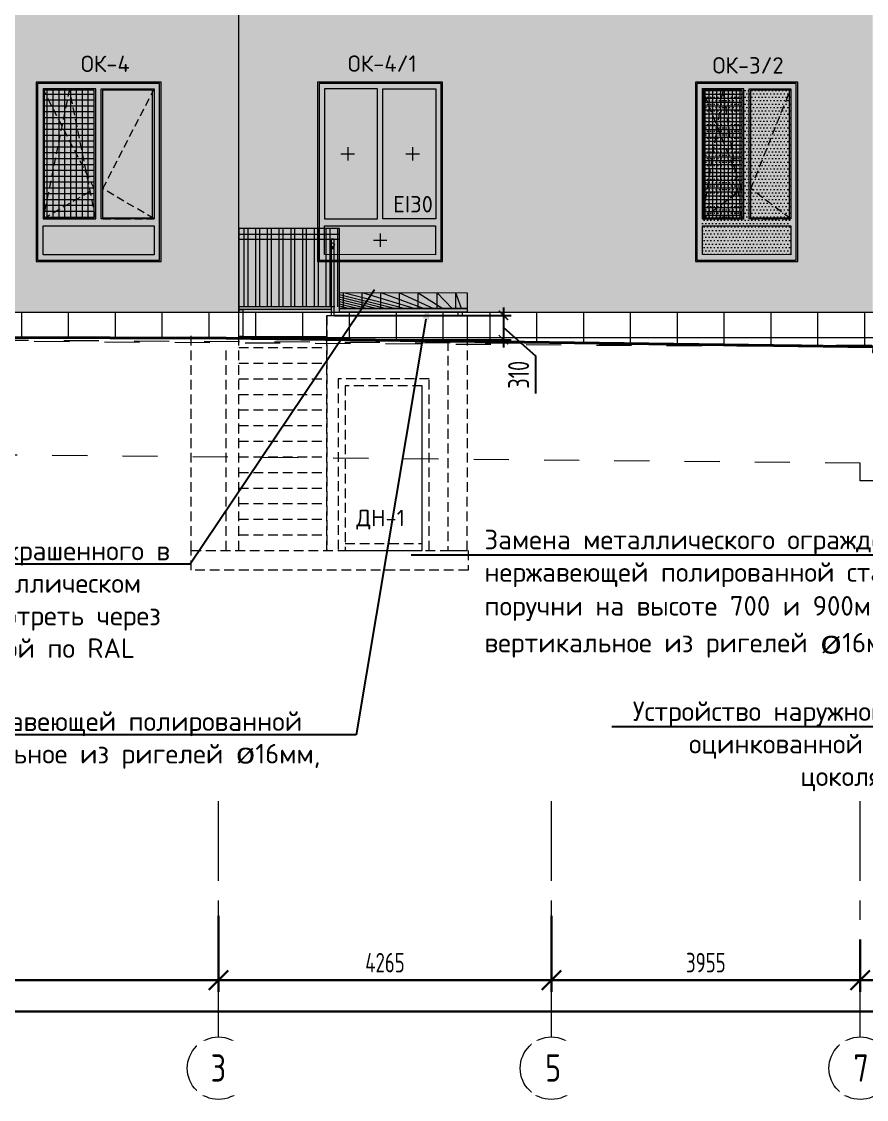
# Model space of a CAD drawing. Header units: millimetres. Extents: x -136099598 to 9192475, y 0 to 779331.
# Drawn here: x -339555 to -328732, y 278721 to 292529 of the extents above; entities that cross this region are included whole.
import ezdxf
from ezdxf import colors
from ezdxf.entities.mleader import LeaderData, LeaderLine
from ezdxf.math import Vec2, Vec3

# ---------------------------------------------------------------- set-up
doc = ezdxf.new("R2010")
doc.units = ezdxf.units.MM
doc.header["$MEASUREMENT"] = 0
for name, pattern in [('01_base$0$DASHED2', [0.375, 0.25, -0.125]), ('ADSK_Скрыто', [6, 3, -3]), ('ADSK_Штриховая_ш2 п1', [3, 2, -1]), ('CENTER', [2, 1.25, -0.25, 0.25, -0.25])]:
    doc.linetypes.add(name, pattern=pattern)
doc.layers.get('0').update_dxf_attribs({"color": 250, "lineweight": 9})
for name, color, linetype, lineweight, true_color in [('!_Окно_00_Штрих_Стекло', 7, 'Continuous', 0, 0x737373), ('RAL 000 80 00', 7, 'Continuous', 0, 0xb9b8b6), ('RAL 7016', 7, 'Continuous', 0, 0x383e42), ('RAL 90 10', 7, 'Continuous', 0, 0xf1ece1)]:
    doc.layers.add(name, color=color, linetype=linetype, lineweight=lineweight, true_color=true_color)
for name, color, linetype, lineweight in [('!_Цоколь', 7, 'Continuous', 0), ('_Скрыто_', 7, 'ADSK_Скрыто', 9), ('АР-Выноски', 5, 'Continuous', 5), ('АР_Оси', 193, 'Continuous', 9), ('АР_Оси размеры', 164, 'Continuous', 9), ('АР_тонкая линия', 250, 'Continuous', 0), ('Ограждение', 250, 'Continuous', 9), ('Подвал', 250, 'ADSK_Штриховая_ш2 п1', 30), ('пунктир', 251, 'Continuous', 13), ('СТЕНЫ кирпич ЛИДЕР', 250, 'Continuous', 15)]:
    doc.layers.add(name, color=color, linetype=linetype, lineweight=lineweight)
for name, color, linetype in [('PDF _0', 7, 'Continuous'), ('PDF _PDF _0', 7, 'Continuous'), ('PDF _Текст', 7, 'Continuous')]:
    doc.layers.add(name, color=color, linetype=linetype)
doc.styles.add('ICOCPEUR', font='isocpeur.ttf')
doc.styles.add('ISOCPEUR', font='isocpeur.ttf', dxfattribs={"width": 0.7})
doc.styles.add('PDF ISOCPEUR', font='isocpeur.ttf')
doc.styles.add('ГОСТ 2.304', font='isocpeur.ttf', dxfattribs={"width": 0.7})
doc.dimstyles.new('R_100', dxfattribs={"dimtxt": 270, "dimasz": 120, "dimexe": 100, "dimexo": 100, "dimgap": 80, "dimtad": 1, "dimdec": 0, "dimrnd": 5, "dimzin": 0, "dimdsep": 46, "dimtxsty": 'ISOCPEUR', "dimblk": 'ARCHTICK', "dimcen": 100, "dimdle": 100, "dimclrd": 256, "dimclre": 256, "dimclrt": 256, "dimadec": 0, "dimazin": 0, "dimtfac": 2, "dimtdec": 0, "dimtofl": 0, "dimtmove": 1, "dimatfit": 3, "dimfxl": 1, "dimtvp": 3, "dimtfill": 1, "dimtolj": 1, "dimtzin": 0, "dimarcsym": 0})
doc.dimstyles.new('СПДС', dxfattribs={"dimscale": 100, "dimtxt": 2.5, "dimasz": 2.5, "dimexe": 1.5, "dimexo": 0, "dimgap": 1, "dimtad": 1, "dimdec": 0, "dimrnd": 1, "dimtxsty": 'ГОСТ 2.304', "dimblk": 'OBLIQUE', "dimcen": 2.5, "dimdle": 1.5, "dimadec": 0, "dimazin": 2, "dimtfac": 0.75, "dimtdec": 0, "dimtmove": 1, "dimatfit": 3, "dimfxl": 1, "dimtolj": 1, "dimarcsym": 1})
pattern_1 = [(90, (541247.052279662, -119.9999999999943), (-600, 1.13686837721616e-13), []), (180, (541247.052279662, -119.9999999999943), (-1.70530256582424e-13, -600), [])]

# ---------------------------------------------------------------- blocks, each defined once
blk = doc.blocks.new('_Oblique')
at = {"color": 0, "linetype": 'ByBlock', "lineweight": -2}
blk.add_line((-0.5, -0.5), (0.5, 0.5), dxfattribs=at)
blk = doc.blocks.new('*D314')
at = {"layer": 'АР_Оси размеры', "color": 0, "lineweight": -2, "ltscale": 100, "transparency": 16777216}
for p, q in [((-333842.0095184791, 54970.8634712093), (-333842.0095184791, 53997.08115282306)), ((-340492.0095184791, 54557.02649850887), (-340492.0095184791, 53997.08115282306)), ((-340642.0095184791, 54147.08115282306), (-333692.0095184791, 54147.08115282306))]:
    blk.add_line(p, q, dxfattribs=at)
at = {"layer": 'АР_Оси размеры', "color": 0, "lineweight": -2, "ltscale": 100, "transparency": 16777216, "xscale": 250, "yscale": 250, "zscale": 250, "rotation": 180}
blk.add_blockref('_Oblique', (-340492.0095184791, 54147.08115282306), dxfattribs=at)
at = {"layer": 'АР_Оси размеры', "color": 0, "lineweight": -2, "ltscale": 100, "transparency": 16777216, "xscale": 250, "yscale": 250, "zscale": 250}
blk.add_blockref('_Oblique', (-333842.0095184791, 54147.08115282306), dxfattribs=at)
at = {"layer": 'АР_Оси размеры', "color": 0, "ltscale": 100, "transparency": 16777216, "insert": (-337167.0095184791, 54372.08115282306), "char_height": 250, "attachment_point": 5, "style": 'ГОСТ 2.304'}
blk.add_mtext('\\A1;6650', dxfattribs=at)
blk = doc.blocks.new('*D315')
at = {"layer": 'АР_Оси размеры', "color": 0, "lineweight": -2, "ltscale": 100, "transparency": 16777216}
for p, q in [((-333842.0095184791, 54970.8634712093), (-333842.0095184791, 53997.08115282306)), ((-329577.0095184791, 54970.8634712093), (-329577.0095184791, 53997.08115282306)), ((-333992.0095184791, 54147.08115282306), (-329427.0095184791, 54147.08115282306))]:
    blk.add_line(p, q, dxfattribs=at)
at = {"layer": 'АР_Оси размеры', "color": 0, "lineweight": -2, "ltscale": 100, "transparency": 16777216, "xscale": 250, "yscale": 250, "zscale": 250, "rotation": 180}
blk.add_blockref('_Oblique', (-333842.0095184791, 54147.08115282306), dxfattribs=at)
at = {"layer": 'АР_Оси размеры', "color": 0, "lineweight": -2, "ltscale": 100, "transparency": 16777216, "xscale": 250, "yscale": 250, "zscale": 250}
blk.add_blockref('_Oblique', (-329577.0095184791, 54147.08115282306), dxfattribs=at)
at = {"layer": 'АР_Оси размеры', "color": 0, "ltscale": 100, "transparency": 16777216, "insert": (-331709.5095184791, 54372.08115282306), "char_height": 250, "attachment_point": 5, "style": 'ГОСТ 2.304'}
blk.add_mtext('\\A1;4265', dxfattribs=at)
blk = doc.blocks.new('*D316')
at = {"layer": 'АР_Оси размеры', "color": 0, "lineweight": -2, "ltscale": 100, "transparency": 16777216}
for p, q in [((-329577.0095184791, 54970.8634712093), (-329577.0095184791, 53997.08115282306)), ((-325622.0095184791, 54670.12579708104), (-325622.0095184791, 53997.08115282306)), ((-329727.0095184791, 54147.08115282306), (-325472.0095184791, 54147.08115282306))]:
    blk.add_line(p, q, dxfattribs=at)
at = {"layer": 'АР_Оси размеры', "color": 0, "lineweight": -2, "ltscale": 100, "transparency": 16777216, "xscale": 250, "yscale": 250, "zscale": 250, "rotation": 180}
blk.add_blockref('_Oblique', (-329577.0095184791, 54147.08115282306), dxfattribs=at)
at = {"layer": 'АР_Оси размеры', "color": 0, "lineweight": -2, "ltscale": 100, "transparency": 16777216, "xscale": 250, "yscale": 250, "zscale": 250}
blk.add_blockref('_Oblique', (-325622.0095184791, 54147.08115282306), dxfattribs=at)
at = {"layer": 'АР_Оси размеры', "color": 0, "ltscale": 100, "transparency": 16777216, "insert": (-327599.5095184791, 54372.08115282306), "char_height": 250, "attachment_point": 5, "style": 'ГОСТ 2.304'}
blk.add_mtext('\\A1;3955', dxfattribs=at)
blk = doc.blocks.new('*D317')
at = {"layer": 'АР_Оси размеры', "color": 0, "lineweight": -2, "ltscale": 100, "transparency": 16777216}
for p, q in [((-321167.009518479, 54988.85928139859), (-321167.009518479, 53997.08115282306)), ((-325622.0095184791, 54670.12579708104), (-325622.0095184791, 53997.08115282306)), ((-325772.0095184791, 54147.08115282306), (-321017.009518479, 54147.08115282306))]:
    blk.add_line(p, q, dxfattribs=at)
at = {"layer": 'АР_Оси размеры', "color": 0, "lineweight": -2, "ltscale": 100, "transparency": 16777216, "xscale": 250, "yscale": 250, "zscale": 250, "rotation": 180}
blk.add_blockref('_Oblique', (-325622.0095184791, 54147.08115282306), dxfattribs=at)
at = {"layer": 'АР_Оси размеры', "color": 0, "lineweight": -2, "ltscale": 100, "transparency": 16777216, "xscale": 250, "yscale": 250, "zscale": 250}
blk.add_blockref('_Oblique', (-321167.009518479, 54147.08115282306), dxfattribs=at)
at = {"layer": 'АР_Оси размеры', "color": 0, "ltscale": 100, "transparency": 16777216, "insert": (-323394.5095184791, 54372.08115282306), "char_height": 250, "attachment_point": 5, "style": 'ГОСТ 2.304'}
blk.add_mtext('\\A1;4455', dxfattribs=at)
blk = doc.blocks.new('*D325')
at = {"layer": 'АР_Оси размеры', "color": 0, "lineweight": -2, "ltscale": 100, "transparency": 16777216}
for p, q in [((-346742.0095184791, 53419.41078697075), (-346742.0095184791, 53895)), ((-278327.0095184791, 53419.41078697075), (-278327.0095184791, 53895)), ((-346892.0095184791, 53745), (-278177.0095184791, 53745))]:
    blk.add_line(p, q, dxfattribs=at)
at = {"layer": 'АР_Оси размеры', "color": 0, "lineweight": -2, "ltscale": 100, "transparency": 16777216, "xscale": 250, "yscale": 250, "zscale": 250, "rotation": 180}
blk.add_blockref('_Oblique', (-346742.0095184791, 53745), dxfattribs=at)
at = {"layer": 'АР_Оси размеры', "color": 0, "lineweight": -2, "ltscale": 100, "transparency": 16777216, "xscale": 250, "yscale": 250, "zscale": 250}
blk.add_blockref('_Oblique', (-278327.0095184791, 53745), dxfattribs=at)
at = {"layer": 'АР_Оси размеры', "color": 0, "ltscale": 100, "transparency": 16777216, "insert": (-312534.5095184791, 53970), "char_height": 250, "attachment_point": 5, "style": 'ГОСТ 2.304'}
blk.add_mtext('\\A1;68415', dxfattribs=at)
blk = doc.blocks.new('A$Cbb492947')
at = {"layer": '!_Окно_00_Штрих_Стекло'}
h = blk.add_hatch(color=256, dxfattribs=at)
h.dxf.hatch_style = 1
h.set_gradient(color1=(70, 92, 124), color2=(219, 225, 235), name='CURVED')
h.paths.add_polyline_path([(1492.596321599558, 89.00270338060545), (1492.596321599558, 2213.26939832367), (90.0008705163055, 2212.255993676427), (90.00087051630544, 87.98929873336238)])
at = {"layer": 'PDF _PDF _0', "lineweight": 0, "true_color": 0x636466}
h = blk.add_hatch(dxfattribs=at)
h.set_pattern_fill('ANSI37', color=251, scale=600, angle=135)
h.set_pattern_definition([(180, (0, 0), (-7.105427357601002e-15, -75), []), (270, (0, 0), (75, -1.4210854715202e-14), [])])
h.paths.add_polyline_path([(745.785901600495, 564.367503027077), (745.785901600495, 2196.819007847347), (105, 2195.805603200104), (105, 563.3540983798339)])
at = {"layer": 'RAL 7016'}
h = blk.add_hatch(color=256, dxfattribs=at)
h.dxf.hatch_style = 1
h.paths.add_polyline_path([(1601.510507199913, 2300.805603200104), (0, 2300.805603200104), (0, 0), (1601.510507199913, 0)])
h.paths.add_polyline_path([(851.810419999063, 2195.805603200105), (1492.596321599558, 2195.805603200105), (1492.596321599558, 564.367503027077), (851.810419999063, 563.3540983798339)], flags=16)
h.paths.add_polyline_path([(745.785901600495, 2195.805603200105), (745.785901600495, 564.367503027077), (105.0080364551634, 563.3540983798337), (104.9919635448366, 2195.87837618453)], flags=16)
h.paths.add_polyline_path([(1511.502587020813, 459.4483360000886), (1511.519297894976, 87.98922437573245), (90.01169981785807, 87.98929873336245), (89.98917069844737, 459.4483360000886)], flags=16)
at = {"layer": 'PDF _0', "linetype": 'ADSK_Штриховая_ш2 п1', "lineweight": 0, "ltscale": 50}
for points in [[(765.7859016004951, 552.2503896376193), (427.3500436004251, 2212.762696000049), (88.91418926464394, 548.4238148743752), (745.785901600495, 935.0000000000003), (88.91418560035527, 2212.762696000049)], [(855.7246055994183, 548.4238148743752), (1114.160463599488, 548.4238148743752), (1512.596317935269, 548.4238148743752), (855.7246055994183, 935.0000000000003), (1512.596321599558, 2212.762696000049)]]:
    blk.add_lwpolyline(points, dxfattribs=at)
at = {"layer": 'PDF _PDF _0', "lineweight": 0}
for points in [[(0, 0), (1601.510507199913, 0), (1601.510507199913, 2300.805603200104), (0, 2300.805603200104)], [(20, 20), (1581.510507199913, 20), (1581.510507199913, 2280.805603200104), (20, 2280.805603200104)], [(88.91418560035527, 548.4238148743752), (765.785901600495, 548.4238148743752), (765.785901600495, 2212.762696000049), (88.91418560035527, 2212.762696000049)], [(1512.596321599558, 548.4238148743752), (835.7246055994183, 548.4238148743752), (835.7246055994183, 2212.762696000049), (1512.596321599558, 2212.762696000049)], [(105, 563.3540983798339), (745.785901600495, 564.367503027077), (745.7859016004948, 2195.805603200105), (105, 2195.805603200104)], [(851.810419999063, 563.3540983798339), (1492.596321599558, 564.367503027077), (1492.596321599558, 2195.805603200105), (851.810419999063, 2195.805603200104)], [(1511.509636683608, 87.9892731999862), (90.00087051630544, 87.98929873336245), (90, 459.4483360000886), (1511.512248232524, 459.4483360000886)]]:
    blk.add_lwpolyline(points, close=True, dxfattribs=at)
at = {"layer": 'PDF _Текст', "lineweight": 0, "insert": (574, 2429), "char_height": 209.9930287715913, "attachment_point": 7, "style": 'PDF ISOCPEUR'}
blk.add_mtext('ОК-4', dxfattribs=at)
blk = doc.blocks.new('A$C3f7f453c')
at = {"layer": '!_Окно_00_Штрих_Стекло'}
h = blk.add_hatch(color=256, dxfattribs=at)
h.dxf.hatch_style = 1
h.set_gradient(color1=(70, 92, 124), color2=(219, 225, 235), name='CURVED')
h.paths.add_polyline_path([(1223.414515148907, 2196.621320007194), (89.73237914970377, 2195.805603200162), (88.09599205100676, 89.38145074836211), (1221.778128050209, 90.19716755545232)])
h = blk.add_hatch()
h.set_pattern_fill('DOTS', color=256, scale=700)
h.set_pattern_definition([(0, (189944.5, -282001.9999999786), (21.875, 43.75), [0, -43.75])])
h.paths.add_polyline_path([(1222.571582212899, 2213.578412807081), (88.91418560035527, 2212.762696000049), (87.2175395419763, 89.38359443895752), (1220.87493615452, 90.19931124604773)])
at = {"layer": 'PDF _PDF _0', "lineweight": 0, "true_color": 0x636466}
h = blk.add_hatch(dxfattribs=at)
h.set_pattern_fill('ANSI37', color=251, scale=400, angle=135)
h.set_pattern_definition([(180, (218351.5064139409, -518452.4199076004), (-3.552713678800501e-15, -50), []), (270, (218351.5064139409, -518452.4199076004), (50, -1.06581410364015e-14), [])])
h.paths.add_polyline_path([(600.813689141738, 564.3675598258269), (600.785901600495, 2196.819007847342), (105, 2195.805603200104), (105.027787541243, 563.3541551785893)])
at = {"layer": 'RAL 7016'}
h = blk.add_hatch(color=256, dxfattribs=at)
h.dxf.hatch_style = 1
h.paths.add_polyline_path([(1311.510507199913, 2300.805603200104), (0, 2300.805603200104), (0, 0), (1311.510507199913, 0)])
h.paths.add_polyline_path([(706.5796793646878, 2195.805238283181), (1207.365580965183, 2196.45715298201), (1207.875794880762, 564.0883693593787), (707.0898932802666, 563.436454660492)], flags=16)
h.paths.add_polyline_path([(600.7537557798496, 2196.457851492567), (600.8466301839217, 564.1506789157283), (105.0768014937639, 563.5712036077166), (104.9839270896628, 2195.878376184555)], flags=16)
h.paths.add_polyline_path([(1221.510942458059, 458.4429726001108), (1221.510942458059, 88.78001549257897), (90.00043525814544, 90.79074229259277), (90.00043525814544, 460.4536994001246)], flags=16)
at = {"layer": 'PDF _0', "linetype": 'ADSK_Штриховая_ш2 п1', "lineweight": 0, "ltscale": 50}
for points in [[(600.785901600495, 548.4238148743752), (354.8500436004251, 2212.762696000049), (88.91418926464394, 548.4238148743752), (600.785901600495, 935), (88.91418560035527, 2212.762696000049)], [(710.7246055994183, 548.4238148743752), (969.1604635994881, 548.4238148743752), (1222.596317935269, 548.4238148743752), (710.7246055994183, 935), (1222.596321599558, 2212.762696000049)]]:
    blk.add_lwpolyline(points, dxfattribs=at)
at = {"layer": 'PDF _PDF _0', "lineweight": 0}
for points in [[(0, 0), (1311.510507199913, 0), (1311.510507199913, 2300.805603200104), (0, 2300.805603200104)], [(20, 17.99304506136104), (1291.510507199913, 17.99304506136104), (1291.510507199913, 2280.805603200104), (20, 2280.805603200104)], [(88.91418560035527, 548.4238148743752), (620.785901600495, 548.4238148743752), (620.785901600495, 2212.762696000049), (88.91418560035527, 2212.762696000049)], [(1222.596321599558, 548.4238148743752), (690.7246055994183, 548.4238148743752), (690.7246055994183, 2212.762696000049), (1222.596321599558, 2212.762696000049)], [(105, 563.3540983798448), (600.785901600495, 564.3675030270824), (600.785901600495, 2196.819007847342), (105, 2195.805603200104)], [(706.810419999063, 563.3540983798448), (1207.596321599558, 564.1698151868768), (1207.596321599558, 2196.621320007194), (706.810419999063, 2195.805603200104)], [(1221.509636683622, 87.77465209260117), (90.00087051631999, 91.79610569262877), (90, 459.4483360000886), (1221.512248232524, 459.4483360000886)]]:
    blk.add_lwpolyline(points, close=True, dxfattribs=at)
at = {"layer": 'PDF _Текст', "lineweight": 0, "insert": (220.0110237281478, 2409), "char_height": 209.9930287715913, "attachment_point": 7, "style": 'PDF ISOCPEUR'}
blk.add_mtext('ОК-3/2', dxfattribs=at)
blk = doc.blocks.new('A$C62938759')
at = {"layer": '!_Окно_00_Штрих_Стекло'}
h = blk.add_hatch(color=256, dxfattribs=at)
h.dxf.hatch_style = 1
h.set_gradient(color1=(70, 92, 124), color2=(219, 225, 235), name='CURVED')
h.paths.add_polyline_path([(-1094.904091397766, 512.982847109437), (-332.3163141452824, 512.9828471094369), (-333.7484366499702, -1151.356034016237), (-1094.904091397766, -1151.356034016237)])
h.paths.add_polyline_path([(498.7780446014367, 513.2361982712464), (-263.093671398703, 512.4761447858182), (-263.093671398703, -1151.356034016237), (498.7780446014367, -1151.609385178046)])
h.paths.add_polyline_path([(-1093.604697208851, -1239.326149490516), (497.9058099967184, -1241.33687629053), (497.4795209316177, -1610.784008779958), (-1094.030986273952, -1608.773281979944)])
at = {"layer": 'RAL 7016'}
h = blk.add_hatch(color=256, dxfattribs=at)
h.dxf.hatch_style = 1
h.paths.add_polyline_path([(502.692230201792, 601.0257543094922), (-1098.818276998121, 601.0257543094922), (-1098.818276998121, -1699.779848890612), (502.692230201792, -1699.779848890612)])
h.paths.add_polyline_path([(-262.2881804743956, 512.6568897600228), (414.5835355257441, 512.9828471094224), (412.9725536771293, -1151.356034016222), (-263.8991623230104, -1151.68199136568)], flags=16)
h.paths.add_polyline_path([(-333.0484483079636, 512.9828471094371), (-333.0163024872891, -1151.356034016237), (-1009.896054942597, -1151.356034016237), (-1009.912127852935, 512.9828471094368)], flags=16)
h.paths.add_polyline_path([(412.6705758909523, -1240.726290761185), (412.714763613489, -1610.174754231199), (-1008.795747879185, -1608.774347847476), (-1008.839935601721, -1239.325884377461)], flags=16)
at = {"layer": 'PDF _PDF _0', "lineweight": 0}
for p, q in [((-713.9682333976962, -232.9608395041206), (-713.9682333976962, -405.4123474026793)), ((117.8421866013668, -232.9608395041206), (117.8421866013668, -405.4123474026793)), ((-800.1939873469755, -319.1865934534), (-627.7424794484168, -319.1865934534)), ((31.6164326520875, -319.1865934534), (204.0679405506462, -319.1865934534)), ((-296.6189508710297, -1338.831683667533), (-296.6189508710297, -1511.283191566091)), ((-382.8447048203091, -1425.057437616812), (-210.3931969217504, -1425.057437616812))]:
    blk.add_line(p, q, dxfattribs=at)
for points in [[(-1098.818276998121, -1699.779848890612), (502.692230201792, -1699.779848890612), (502.692230201792, 601.0257543094922), (-1098.818276998121, 601.0257543094922)], [(-1078.818276998121, -1679.779848890612), (482.692230201792, -1679.779848890612), (482.692230201792, 581.0257543094922), (-1078.818276998121, 581.0257543094922)], [(-1009.904091397766, -1151.356034016237), (-333.0323753976263, -1151.356034016237), (-333.0323753976263, 512.982847109437), (-1009.904091397766, 512.982847109437)], [(413.7780446014367, -1151.356034016237), (-263.093671398703, -1151.356034016237), (-263.093671398703, 512.982847109437), (413.7780446014367, 512.982847109437)], [(412.6913596855011, -1611.790575690626), (-1008.81740648183, -1607.769122090598), (-1008.818276998121, -1240.331512890523), (412.6939712343737, -1240.331512890523)]]:
    blk.add_lwpolyline(points, close=True, dxfattribs=at)
at = {"layer": 'PDF _Текст', "lineweight": 0, "insert": (-712.6320505811818, 732), "char_height": 209.9930287715913, "attachment_point": 7, "style": 'PDF ISOCPEUR'}
blk.add_mtext('ОК-4/1', dxfattribs=at)
at = {"layer": 'PDF _Текст', "color": 1, "lineweight": 0, "insert": (-131.8962123656147, -1068.851499538328), "char_height": 209.9930287715913, "attachment_point": 7, "style": 'PDF ISOCPEUR'}
blk.add_mtext('EI30', dxfattribs=at)
blk = doc.blocks.new('A$C29032a35')
at = {"layer": 'пунктир', "linetype": '01_base$0$DASHED2', "ltscale": 500}
for points in [[(0, 0), (1167, 0), (1167, 2198.393098688335), (0, 2198.393098688335)], [(90, 0), (1077, 0), (1077, 2108.393098688335), (90, 2108.393098688335)]]:
    blk.add_lwpolyline(points, close=True, dxfattribs=at)
at = {"layer": 'PDF _Текст', "lineweight": 0, "insert": (231.5285052509862, 267.7677595528075, -2.097398446597846), "char_height": 209.9930287715913, "attachment_point": 7, "style": 'PDF ISOCPEUR'}
blk.add_mtext('ДН-1', dxfattribs=at)
blk = doc.blocks.new('A$C6e8c0029')
at = {"ltscale": 150}
for points in [[(0, 0), (38.00262064160779, 0), (38.00262064160779, 856.0547400058199), (-3.552713678800501e-15, 856.0547400058199)], [(11.27352678575774, 856.0547400058199), (26.72909385585005, 856.0547400058199), (26.72909385585005, 878.3547715748741), (11.27352678575774, 878.3547715748741)]]:
    blk.add_lwpolyline(points, close=True, dxfattribs=at)
blk.add_circle((18.50776041182689, 903.6672322251834), 25.00008781092166, dxfattribs=at)
blk = doc.blocks.new('_ArchTick')
at = {"color": 0, "linetype": 'ByBlock', "const_width": 0.15}
blk.add_lwpolyline([(-0.5, -0.5), (0.5, 0.5)], dxfattribs=at)
blk = doc.blocks.new('*D1345')
at = {"lineweight": -2, "ltscale": 150, "transparency": 16777216}
for p, q in [((-335545.2156799479, 288764.8846557884), (-333281.9998375408, 288764.8846557884)), ((-333381.9998375408, 288864.8846557884), (-333381.9998375408, 288352.7679654736)), ((-333381.9998375408, 288608.826310631), (-332971.9998375403, 288244.9174123711)), ((-335192.2721378855, 288452.7679654736), (-333281.9998375408, 288452.7679654736)), ((-332971.9998375403, 288244.9174123711), (-332971.9998375403, 287763.6174123711))]:
    blk.add_line(p, q, dxfattribs=at)
at = {"lineweight": -2, "ltscale": 150, "transparency": 16777216, "xscale": 120, "yscale": 120, "zscale": 120}
for p, rotation in [((-333381.9998375408, 288764.8846557884), 90), ((-333381.9998375408, 288452.7679654736), 270)]:
    blk.add_blockref('_ArchTick', p, dxfattribs=dict(at, rotation=rotation))
at = {"ltscale": 150, "transparency": 16777216, "insert": (-333186.9998375402, 288004.2674123711), "char_height": 270, "attachment_point": 5, "rotation": 90, "style": 'ISOCPEUR', "bg_fill": 3, "box_fill_scale": 1.25, "bg_fill_color": 256, "bg_fill_true_color": 13158600, "bg_fill_transparency": 0}
blk.add_mtext('\\A1;310', dxfattribs=at)
blk = doc.blocks.new('A$C5e61dfaa')
at = {"layer": 'АР_Оси размеры', "ltscale": 100}
for base, p1, p2, picture, middle in [((12900, 727.6703658523038), (6250, 1137.615711538121), (12900, 1551.452684238553), '*D314', (9575, 952.6703658523038)), ((17165, 727.6703658523038), (12900, 1551.452684238553), (17165, 1551.452684238553), '*D315', (15032.5, 952.6703658523038)), ((21120, 727.6703658523038), (17165, 1551.452684238553), (21120, 1250.715010110289), '*D316', (19142.5, 952.6703658523038)), ((25575.00000000012, 727.6703658523038), (21120, 1250.715010110289), (25575.00000000012, 1569.448494427837), '*D317', (23347.50000000006, 952.6703658523038)), ((68415, 325.5892130292486), (0, 0), (68415, 0), '*D325', (34207.5, 550.5892130292486))]:
    dim = blk.add_linear_dim(base=base, p1=p1, p2=p2, dimstyle='СПДС', dxfattribs=at)
    dim.commit()
    dim.dimension.update_dxf_attribs({"geometry": picture, "text_midpoint": middle, "insert": (346742.0095184791, -53419.41078697075)})

msp = doc.modelspace()

# ---------------------------------------------------------------- hatches: boundary and pattern name
at = {"layer": '!_Цоколь', "lineweight": 0, "ltscale": 5, "true_color": 0x636466}
h = msp.add_hatch(dxfattribs=at)
h.set_pattern_fill('ANSI37', color=251, scale=4800, angle=44.99999999999999)
h.set_pattern_definition(pattern_1)
h.paths.add_polyline_path([(-350192.051263148, 288503.5269316179), (-336771.9617103428, 288472.8833449689), (-336772, 288804.84073096), (-350192.0642609307, 288807.7293811117)])
at = {"layer": 'RAL 000 80 00'}
h = msp.add_hatch(color=256, dxfattribs=at)
h.dxf.hatch_style = 1
h.paths.add_polyline_path([(-328651.9477654959, 308453.5735443627), (-336772.000000081, 308453.5735443031), (-336772.0000000001, 288804.868266758), (-328652.052234585, 288804.8682667578)])
at = {"layer": 'RAL 7016', "ltscale": 100, "true_color": 0x000000, "transparency": 33554687}
h = msp.add_hatch(dxfattribs=at)
h.set_pattern_fill('ANSI32', color=18, scale=400, angle=45)
h.set_pattern_definition([(90, (8363638632.628494, 936335968.6622082), (-150, 0), []), (90, (8363638682.628494, 936336018.6622081), (-150, 0), [])])
h.paths.add_polyline_path([(-333845.1662215277, 289054.4155205883), (-335483.0494679383, 289057.1374194185), (-335483.0539912903, 288854.7887313884), (-333845.1662215421, 288854.7887313884)])
at = {"layer": 'RAL 90 10', "ltscale": 100, "transparency": 33554687}
h = msp.add_hatch(color=256, dxfattribs=at)
h.dxf.hatch_style = 1
h.paths.add_polyline_path([(-336771.89553083, 308453.5735430288), (-350192, 308453.5735429692), (-350192.0012368423, 288804.86124165), (-336772.0012368424, 288804.8612416498)])

# ---------------------------------------------------------------- linework, layer by layer
at = {"ltscale": 150}
msp.add_line((-336772.0000000001, 288493.5519152618, 2.70963168208104), (-335645.2156799674, 288493.5519152618, 1.071510281963992), dxfattribs=at)
at = {"color": 18, "ltscale": 150, "true_color": 0x000000, "elevation": 1.601709928608495}
msp.add_lwpolyline([(-336772.0000000001, 289743.5819737961), (-335483.0539912903, 289743.5819737961), (-335483.0539912903, 289800.0813955831), (-336772.0000000001, 289800.0813955831)], close=True, dxfattribs=at)
at = {"color": 18, "ltscale": 150, "true_color": 0x000000}
msp.add_lwpolyline([(-335589.7337145929, 289620.9393957941), (-335552.0111997053, 289620.9393957941), (-335552.0111997053, 289743.5819737961), (-335589.7337145929, 289743.5819737961)], close=True, dxfattribs=at)
at = {"ltscale": 150}
for points in [[(-335483.0539912903, 288854.7887313884), (-335483.0539912903, 289057.1374269356), (-333845.1662215421, 289054.4155205883), (-333845.1662215421, 288854.7887313884), (-335308.583110771, 288854.7887313884)], [(-333846.8034416165, 288433.1177956571), (-335645.2156799478, 288457.5659943447), (-335645.2156799478, 288764.8846557882), (-333846.8034416165, 288764.8846557882)]]:
    msp.add_lwpolyline(points, close=True, dxfattribs=at)
msp.add_lwpolyline([(-335483.0539912903, 288854.7887313884), (-335483.0539912903, 288854.7887313884), (-333845.1662215421, 288854.7887313884), (-333845.1662215421, 288804.8819024219), (-335483.0539912903, 288805.0207326101)], dxfattribs=at)
at = {"layer": 'АР_Оси', "color": 6, "linetype": 'CENTER', "ltscale": 1000}
for p, q in [((-337032, 279520.6436823381), (-337032.0000000001, 282541.2420069242)), ((-332767, 279520.6436823381), (-332767, 282541.2420069242)), ((-328812, 279520.6436823381), (-328812, 282541.2420069242))]:
    msp.add_line(p, q, dxfattribs=at)
at = {"layer": 'АР_Оси', "color": 6, "ltscale": 0.5}
for centre in [(-337032, 279120.6436823381), (-332766.9999999999, 279120.6436823381), (-328812, 279120.6436823381)]:
    msp.add_circle(centre, 400, dxfattribs=at)
at = {"layer": 'АР_тонкая линия', "color": 3, "lineweight": 40, "ltscale": 100}
for p, q in [((-350190.2139684391, 288503.5359371974), (-336932.0000000001, 288475.0589573339)), ((-336932.0000000001, 288475.0589573339), (-328652.0000000001, 288362.4979544571))]:
    msp.add_line(p, q, dxfattribs=at)
at = {"layer": 'Ограждение', "ltscale": 50, "elevation": 1.708622370886587}
msp.add_lwpolyline([(-336771.3300619146, 288840.8658370851), (-336721.3259152472, 288840.865837644), (-336722.0000000001, 288493.5519232962), (-336772.0000000001, 288493.5519232962)], close=True, dxfattribs=at)
at = {"layer": 'Ограждение', "ltscale": 50}
msp.add_lwpolyline([(-333960.1630207707, 288804.8895307056), (-333910.1630207707, 288804.8895307056), (-333910.8807921881, 288764.8295696873), (-333960.8807921881, 288764.8295696873)], close=True, dxfattribs=at)
at = {"layer": 'Ограждение'}
msp.add_lwpolyline([(-333302.4999540903, 288028.9560093695), (-333302.4853609659, 288058.9560100847)], dxfattribs=at)
at = {"layer": 'пунктир', "linetype": '01_base$0$DASHED2', "ltscale": 500}
for p, q in [((-337379.9234117343, 285753.5518952835, 1.916129494971397), (-337379.9234117343, 288553.5518880134)), ((-336772, 288493.5519152618, 2.709631682080956), (-335645.2156799674, 288493.5519152618, 1.071510281963992)), ((-336771.9999947564, 285753.5518964558, 1.916129494971397), (-336772.0000000001, 288472.8838654909, 1.710490831515536)), ((-336932.0000001158, 285753.5518952829, -0.04562211732821697), (-336932.0000001158, 288333.5518952829, 0.135646834298232)), ((-336772.0000001157, 288353.5519225321, 2.845278516377266), (-335645.2156800831, 288353.5519225321, 1.207157116260303)), ((-336772.0000001157, 288153.5519225321, 2.845278516377266), (-335645.2156800831, 288153.5519225321, 1.207157116260303)), ((-336772.0000001157, 287953.5519225321, 2.845278516377266), (-335645.2156800831, 287953.5519225321, 1.207157116260303)), ((-336772.0000001157, 287753.5519225321, 2.845278516377266), (-335645.2156800831, 287753.5519225321, 1.207157116260303)), ((-336772.0000001157, 287553.5519225321, 2.845278516377266), (-335645.2156800831, 287553.5519225321, 1.207157116260303)), ((-336772.0000001157, 287353.5519225321, 2.845278516377266), (-335645.2156800831, 287353.5519225321, 1.207157116260303)), ((-336772.0000001157, 287153.5519225321, 2.845278516377266), (-335645.2156800831, 287153.5519225321, 1.207157116260303)), ((-336772.0000001157, 286953.5519225321, 2.845278516377266), (-335645.2156800831, 286953.5519225321, 1.207157116260303)), ((-336772.0000001157, 286753.5519225321, 2.845278516377266), (-335645.2156800831, 286753.5519225321, 1.207157116260303)), ((-336772.0000001157, 286553.5519225321, 2.845278516377266), (-335645.2156800831, 286553.5519225321, 1.207157116260303)), ((-336772.0000001157, 286353.5519225321, 2.845278516377266), (-335645.2156800831, 286353.5519225321, 1.207157116260303)), ((-336772.0000001157, 286153.5519225321, 2.845278516377266), (-335645.2156800831, 286153.5519225321, 1.207157116260303)), ((-336772.0000001157, 285953.5519225321, 2.845278516377266), (-335645.2156800831, 285953.5519225321, 1.207157116260303))]:
    msp.add_line(p, q, dxfattribs=at)
msp.add_lwpolyline([(-335645.2156799478, 285753.5518986285), (-335645.2156799478, 285753.5518986285), (-335645.2156799478, 288764.8846557882), (-335645.2156799478, 288764.8846557882)], close=True, dxfattribs=at)
for points, elevation in [([(-334095.1662216578, 285753.5519267748), (-333845.1662216578, 285753.5519267748), (-333842.2950472769, 288434.7557975861), (-334092.2950472769, 288434.7557975861)], 0.1356468342963104), ([(-335499.0000001237, 285753.5519238242), (-334332.0000001237, 285753.5519238242), (-334332.0000001237, 287951.9450225126), (-335499.0000001237, 287951.9450225126)], 2.097398446597846), ([(-335409.0000001237, 285843.5519238242), (-334422.0000001237, 285843.5519238242), (-334422.0000001237, 287861.9450225126), (-335409.0000001237, 287861.9450225126)], 2.097398446597846), ([(-337379.9234117343, 285753.5518952835), (-333832.385269016, 285753.5518952835), (-333832.385269016, 285502.0524867103), (-337379.9234117343, 285502.0524867103)], 1.916129494971397)]:
    msp.add_lwpolyline(points, close=True, dxfattribs=dict(at, elevation=elevation))
at = {"layer": 'СТЕНЫ кирпич ЛИДЕР', "ltscale": 100}
for p, q in [((-336772.0000000001, 288472.8838654909, 1.710490831515536), (-336771.9999999999, 308453.573542999)), ((-350192.0572359262, 288804.8819024219), (-336771.3479873177, 288804.840579039, 2.260897307955964))]:
    msp.add_line(p, q, dxfattribs=at)

# ---------------------------------------------------------------- block references
at = {"ltscale": 150}
for name, p in [('A$C62938759', (-334663.181723002, 291153.331736904)), ('A$C3f7f453c', (-330923.5105072, 289453.5518879921)), ('A$C6e8c0029', (-335589.7337145929, 288764.8846557882)), ('A$C29032a35', (-335499.0000001237, 285753.5518989104, 1.916129494971397))]:
    msp.add_blockref(name, p, dxfattribs=at)
at = {"layer": 'Подвал', "ltscale": 150}
msp.add_blockref('A$Cbb492947', (-339368.5105072001, 289453.5518880134), dxfattribs=at)

# ---------------------------------------------------------------- leaders
at = {"layer": 'АР-Выноски'}
ml = msp.add_multileader_mtext('Standard', dxfattribs=at)
ml.set_content('\\A1;Устройство наружной водосточной трубы, из оцинкованной стали с окраской в цвет цоколя RAL 7016 c подогревом', color=256, style='ICOCPEUR')
ml.set_leader_properties()
ml.build(insert=Vec2(0, 0))
ml.multileader.update_dxf_attribs({"text_left_attachment_type": 6, "text_right_attachment_type": 6, "dogleg_length": 100, "arrow_head_size": 250})
ctx = ml.context
ctx.base_point, ctx.char_height, ctx.arrow_head_size, ctx.landing_gap_size, ctx.plane_origin, ctx.plane_x_axis, ctx.plane_y_axis = Vec3(-331917.3129964774, 283494.6084730232), 250, 250, 25, Vec3(-314863.4718684069, 279618.1363748021), Vec3(0.9999999989591051, -4.562663816044895e-05), Vec3(4.562663816044895e-05, 0.9999999989591051)
ctx.left_attachment, ctx.right_attachment, ctx.text_align_type = 6, 6, 2
notes = []
notes.append((ctx, [(0, (1, 1, 0), (-324406.7325204271, 283494.2657904851), (-0.999999998959105, 4.562663816044894e-05), 285.5804838680545, [(1, [(-321895.3543940634, 290802.5053780361)], 0, [])])]))
ctx.mtext.insert, ctx.mtext.text_direction, ctx.mtext.rotation, ctx.mtext.width, ctx.mtext.alignment, ctx.mtext.flow_direction = Vec3(-324717.2981753144, 283819.2799608902), Vec3(0.9999999989591051, -4.562663816044895e-05), 6.28313968054141, 7205.678236799315, 3, 5
ml = msp.add_multileader_mtext('Standard', dxfattribs=at)
ml.set_content('Устройство покрытия из профнастила окрашенного в цвет цоколя асфальт матовый), на металлическом каркасе. Примыкание к фасаду предусмотреть через отлив из оцинкованной стали с окраской по RAL 7016.', color=256, style='ICOCPEUR')
ml.set_leader_properties()
ml.build(insert=Vec2(0, 0))
ml.multileader.update_dxf_attribs({"text_left_attachment_type": 6, "text_right_attachment_type": 6, "dogleg_length": 100, "arrow_head_size": 250})
ctx = ml.context
ctx.base_point, ctx.char_height, ctx.arrow_head_size, ctx.landing_gap_size, ctx.plane_origin = Vec3(-346108.071248545, 285577.4683619332, 1.829685385233107), 250, 250, 25, Vec3(-330639.5242480558, 289104.0493429733, 1.829685385233107)
ctx.left_attachment, ctx.right_attachment = 6, 6
notes.append((ctx, [(0, (1, 1, 0), (-337395.571248545, 285577.4683619332, 1.829685385233107), (-1, 0), 100, [(0, [(-334895.9835376066, 289302.1145391298, 1.829685385233107)], 0, [])])]))
ctx.mtext.insert, ctx.mtext.width, ctx.mtext.defined_height, ctx.mtext.flow_direction = Vec3(-346083.071248545, 285877.4683619332, 1.829685385233107), 8625.304839560296, 229.9999999999868, 5
ml = msp.add_multileader_mtext('Standard', dxfattribs=at)
ml.set_content('\\A1;Замена металлического ограждения на пандусе из нержавеющей полированной стали высотой 1200мм, поручни на высоте 700 и 900мм, {\\fISOCTEUR|b0|i0|c204|p49;\\H1.129x;ø}50мм. Заполнение вертикальное из ригелей {\\fISOCTEUR|b0|i0|c204|p49;\\H1.129x;ø}16мм, с шагом 100мм.  ', color=256, style='ICOCPEUR')
ml.set_leader_properties()
ml.build(insert=Vec2(0, 0))
ml.multileader.update_dxf_attribs({"text_left_attachment_type": 6, "text_right_attachment_type": 6, "dogleg_length": 100, "arrow_head_size": 250})
ctx = ml.context
ctx.base_point, ctx.char_height, ctx.arrow_head_size, ctx.landing_gap_size, ctx.plane_origin = Vec3(-333650.0650121461, 285693.5519376855), 250, 250, 25, Vec3(-328487.1381145911, 289158.7224058677)
ctx.left_attachment, ctx.right_attachment = 6, 6
notes.append((ctx, [(0, (1, 1, 0), (-325084.6912216578, 285693.5519376855), (-1, 0), 179.8987904883688, [(0, [(-324455.6199652152, 289090.1830350925)], 0, [])])]))
ctx.mtext.insert, ctx.mtext.width, ctx.mtext.defined_height, ctx.mtext.flow_direction = Vec3(-333625.0650121461, 286018.5519376855), 9181.577152077167, 1544.002112995005, 5
ml = msp.add_multileader_mtext('Standard', dxfattribs=at)
ml.set_content('\\A1;Замена ограждения из нержавеющей полированной стали. Заполнение вертикальное из ригелей {\\fISOCTEUR|b0|i0|c204|p49;ø}16мм, с шагом 100мм.  ', color=256, style='ICOCPEUR')
ml.set_leader_properties()
ml.build(insert=Vec2(0, 0))
ml.multileader.update_dxf_attribs({"text_left_attachment_type": 6, "text_right_attachment_type": 6, "dogleg_length": 100, "arrow_head_size": 250})
ctx = ml.context
ctx.base_point, ctx.char_height, ctx.arrow_head_size, ctx.landing_gap_size, ctx.plane_origin = Vec3(-344251.5, 283391.5), 250, 250, 25, Vec3(-338453.197978355, 276440.232211108)
ctx.left_attachment, ctx.right_attachment = 6, 6
notes.append((ctx, [(0, (1, 1, 0), (-335269, 283391.5), (-1, 0), 645, [(1, [(-334332.4984525219, 288963.4768655251)], 0, [])])]))
ctx.mtext.insert, ctx.mtext.width, ctx.mtext.flow_direction = Vec3(-344226.5, 283691.5), 8506.062088216975, 5
for ctx, leaders in notes:
    for number, flags, end, landing, length, lines in leaders:
        leader = LeaderData()
        leader.index, (leader.has_last_leader_line, leader.has_dogleg_vector, leader.attachment_direction) = number, flags
        leader.last_leader_point, leader.dogleg_vector, leader.dogleg_length = Vec3(end), Vec3(landing), length
        for number, points, colour, breaks in lines:
            line = LeaderLine()
            line.index, line.vertices, line.color, line.breaks = number, Vec3.list(points), colors.encode_raw_color(colour), breaks
            leader.lines.append(line)
        ctx.leaders.append(leader)

# ---------------------------------------------------------------- next in the draw order: texts
at = {"layer": 'АР_Оси', "color": 6, "char_height": 350, "attachment_point": 1, "line_spacing_factor": 1.149209049011902, "style": 'ГОСТ 2.304', "bg_fill": 2}
for s, insert in [('{\\W0.8;3}', (-337131.8206720394, 279298.4224997039)), ('{\\W0.8;5}', (-332847.4049984426, 279298.4224997039)), ('{\\W0.8;7}', (-328898.6678333958, 279298.4224997039))]:
    msp.add_mtext(s, dxfattribs=dict(at, insert=insert))

# ---------------------------------------------------------------- next in the draw order: dimensions: what is measured, and where the dimension line sits
at = {"ltscale": 150}
dim = msp.add_linear_dim(base=(-333381.9998375408, 288452.7679654736), p1=(-335645.2156799478, 288764.8846557882), p2=(-335292.2721378854, 288452.7679654735), angle=90, dimstyle='R_100', override={"dimpost": '\\X'}, dxfattribs=at)
dim.commit()
dim.dimension.update_dxf_attribs({"geometry": '*D1345', "text_midpoint": (-332971.9998375402, 288164.9174123711), "dimtype": 160})

# ---------------------------------------------------------------- next in the draw order: hatches: boundary and pattern name
at = {"layer": '!_Цоколь', "lineweight": 0, "ltscale": 5, "true_color": 0x636466}
h = msp.add_hatch(dxfattribs=at)
h.set_pattern_fill('ANSI37', color=251, scale=4800, angle=44.99999999999999)
h.set_pattern_definition(pattern_1)
h.paths.add_polyline_path([(-336772.5204727841, 288472.8909409666), (-335645.2156584812, 288457.5659940528), (-335645.2156799477, 288803.697452317), (-336771.9425144655, 288806.0390811988)])
h = msp.add_hatch(dxfattribs=at)
h.set_pattern_fill('ANSI37', color=251, scale=4800, angle=44.99999999999999)
h.set_pattern_definition(pattern_1)
h.paths.add_polyline_path([(-335645.4099600249, 288457.5686354511), (-333846.8034416165, 288433.1177956571), (-333846.8034416165, 288804.868266758), (-335645.2949649517, 288804.868266758)])
h = msp.add_hatch(dxfattribs=at)
h.set_pattern_fill('ANSI37', color=251, scale=4800, angle=44.99999999999999)
h.set_pattern_definition(pattern_1)
h.paths.add_polyline_path([(-333846.6448729908, 288433.1159396817), (-328651.3416080793, 288362.4834551922), (-328652.0000000001, 288804.8682667579), (-333846.8034429987, 288804.868266758)])
at = {"layer": 'RAL 7016', "ltscale": 100, "true_color": 0x383e42, "transparency": 33554687}
h = msp.add_hatch(dxfattribs=at)
h.set_pattern_fill('ANSI32', color=250, scale=400, angle=45)
h.set_pattern_definition([(90, (541247.052279662, -119.9999999999943), (-150, 0), []), (90, (541297.052279578, -70.00000008389588), (-150, 0), [])])
h.paths.add_polyline_path([(-335483.0539912831, 289878.8118947499), (-336771.3254548036, 289881.5337935801), (-336771.3299781556, 288873.8268737395), (-335483.0539912975, 288873.8268737395)])

# ---------------------------------------------------------------- next in the draw order: linework, layer by layer
at = {"ltscale": 150}
for p, q in [((-335541.8357903915, 288873.8268737394, 1.829685385233107), (-336771.3299495217, 288873.8268737394, 1.64578597260651)), ((-335589.7337145929, 288840.8126195406), (-336771.3299495219, 288840.8126195406, 1.648770570140229))]:
    msp.add_line(p, q, dxfattribs=at)
at = {"color": 18, "ltscale": 150, "true_color": 0x000000, "elevation": 2.260897307955964}
msp.add_lwpolyline([(-336771.3479873177, 288804.840579039), (-335483.0539912903, 288804.840579039), (-335483.0539912903, 289880.172844165), (-336771.3479873177, 289880.172844165)], close=True, dxfattribs=at)
at = {"layer": '_Скрыто_', "color": 6, "ltscale": 150}
for points in [[(-356622.2118802934, 288552.1999165897), (-356622.2118802934, 288552.1999165897), (-350192.0580597916, 288553.573542999), (-350192.0572359262, 288804.8819024219), (-320519.4426344319, 288804.8819024219), (-320519.4535687863, 288553.471456514), (-310648.3409638662, 288553.5518807257), (-310648.3468876205, 288804.504898249), (-294676.9999999997, 288804.8819024219), (-294676.9999999997, 288553.5518880134), (-281257, 288553.5518880134), (-281257.0007255275, 287752.9999999957), (-281257.0280311048, 287708.4730817917), (-281256.9719688952, 287380.4389262356), (-302553.9426133873, 288026.9664722451), (-302564.421338181, 288225.70687211), (-350192.0581987037, 288505.9613779663), (-350192.1177125579, 288243.5523197787), (-356781.383134475, 288248.4441064985), (-356782.7400814682, 288555.3260506941), (-356622.2118802934, 288552.1999165897)], [(-356795.0410230085, 288245.2125065999), (-350192.1177125579, 288243.5523197787), (-350191.5592941659, 288503.5388267883), (-328651.3416080793, 288362.4834551922), (-328652.4236110628, 288291.7550334931), (-322579.834572772, 288201.3645757248), (-302564.421338181, 288225.70687211), (-302564.421338181, 288027.1175803309), (-294676.9999999997, 287913.3772956766), (-294680.4492531116, 287771.4878623707), (-281257, 287443.5518880134), (-281257, 285947.0283386745), (-294676.9999999998, 286299.2227453478), (-294676.9999999997, 286396.8638197556), (-302396.9999999999, 286511.0581075586), (-302396.9999999999, 286700.6000291482), (-328812.0000000001, 286645.104809124), (-328812.0000000001, 286873.4361731634), (-350145.2111521602, 287071.4072656333), (-350145.2111521602, 286770.5316345915), (-356624.5547372918, 286742.51458304), (-356795.0410230085, 286742.51458304), (-356795.0410230085, 288245.0498496949)]]:
    msp.add_lwpolyline(points, dxfattribs=at)
at = {"layer": 'СТЕНЫ кирпич ЛИДЕР', "ltscale": 100}
msp.add_line((-336771.9999999999, 288804.8682667579), (-328652.0000000001, 288804.8682667579), dxfattribs=at)

# ---------------------------------------------------------------- next in the draw order: block references
at = {"layer": 'Подвал', "ltscale": 100}
msp.add_blockref('A$C5e61dfaa', (-349932, 279520.6436823381), dxfattribs=at)

doc.saveas('drawing.dxf')
